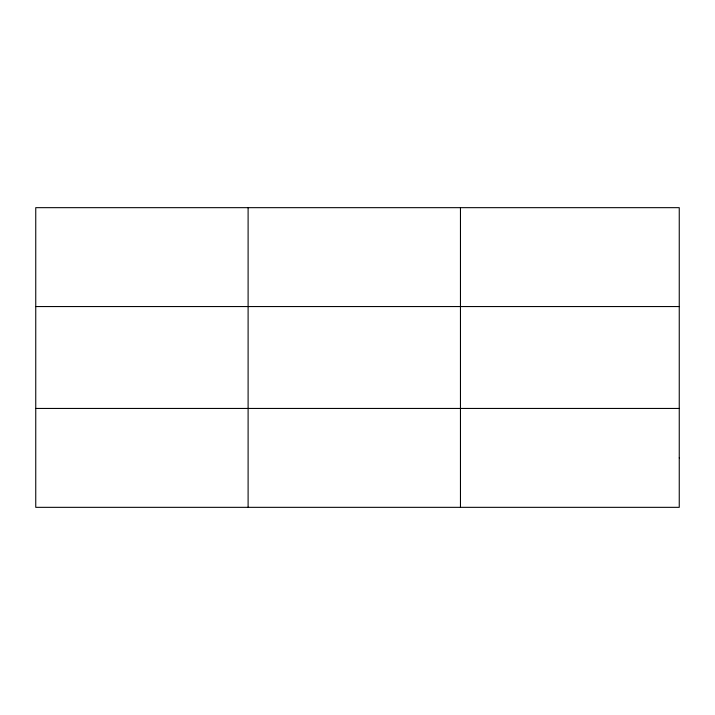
<?xml version="1.0" encoding="UTF-8"?>
<svg xmlns="http://www.w3.org/2000/svg" width="715" height="715" viewBox="0 0 715 715"><rect width="100%" height="100%" fill="white"/><g stroke="black" fill="none" stroke-linecap="round" stroke-linejoin="round"><path stroke-width="1.07" d="M248.105 507.337L248.105 207.663M460.46 507.337L460.46 207.663M35.75 306.556L679.25 306.556M35.75 408.444L679.25 408.444M679.25 457.895L679.25 507.337L35.75 507.337L35.75 207.663L679.25 207.663L679.25 457.895"/></g></svg>
